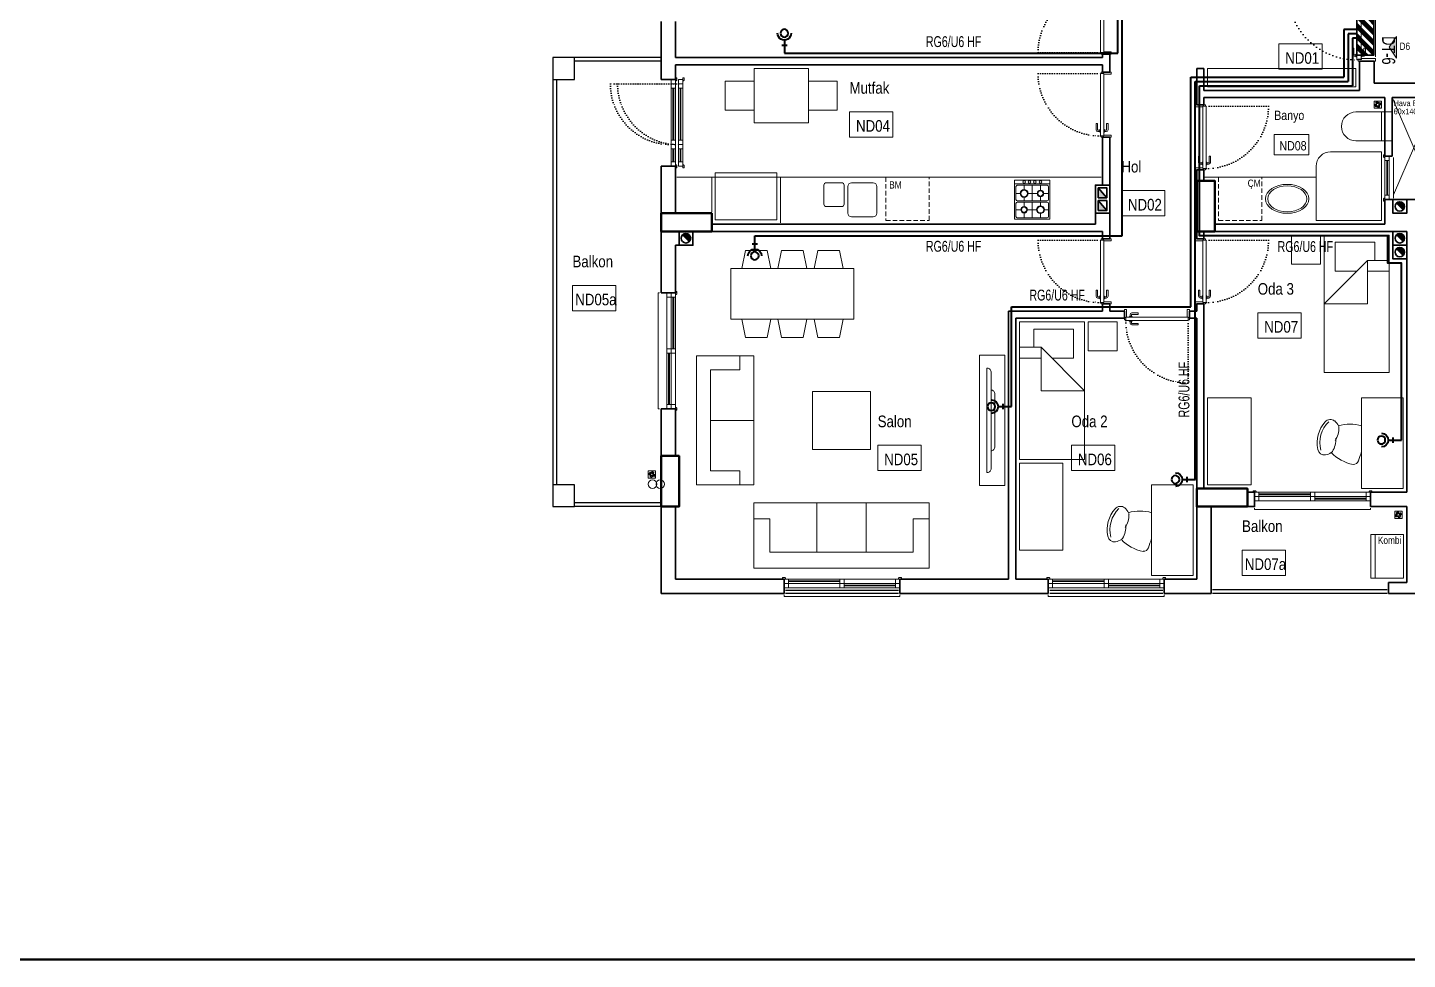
# Model space of a CAD drawing. Header units: millimetres. Extents: x 1852829 to 1882754, y -270850 to -231658.
# Drawn here: x 1860248 to 1862154, y -265194 to -263907 of the extents above; entities that cross this region are included whole.
import ezdxf
from ezdxf.enums import TextEntityAlignment as Align

# ---------------------------------------------------------------- set-up
doc = ezdxf.new("R2010")
doc.units = ezdxf.units.MM
for name, pattern in [('CONTINOUS', [0]), ('CONTINU', [0]), ('DOT', [0.25, 0, -0.25]), ('izdüşüm arka', [3.175, 0, -3.175]), ('izdüşüm ön', [9.525, 6.35, -3.175])]:
    doc.linetypes.add(name, pattern=pattern)
for name, color, linetype, lineweight in [('a_ba', 6, 'Continuous', 50), ('a_doğrama', 251, 'Continuous', 20), ('a_duvar', 251, 'Continuous', 35), ('a_görünüş', 32, 'Continuous', 25), ('a_görünüş_ince', 8, 'Continuous', 20), ('a_izdüşüm_arka', 251, 'izdüşüm arka', 30), ('a_izdüşüm_ön', 6, 'izdüşüm ön', 9), ('a_not_mahal', 253, 'Continuous', 5), ('a_not_misc', 144, 'Continuous', 5), ('a_not_text', 7, 'Continuous', 13), ('a_tefriş', 8, 'Continuous', 20), ('a_çerçeve_line', 7, 'Continuous', 50), ('Aydınlatma', 4, 'CONTINOUS', 35), ('m_yib', 65, 'Continuous', 20), ('Priz', 6, 'CONTINOUS', 40), ('Telefon', 2, 'CONTINOUS', 40), ('Tv', 3, 'CONTINOUS', 40)]:
    doc.layers.add(name, color=color, linetype=linetype, lineweight=lineweight)
doc.styles.add('Grupcad', font='arial.ttf', dxfattribs={"width": 0.7})
doc.styles.add('ROMANTUR', font='arial.ttf', dxfattribs={"width": 0.7})
doc.styles.get("Standard").update_dxf_attribs({"font": 'ARIALN.TTF'})

# ---------------------------------------------------------------- blocks, each defined once
blk = doc.blocks.new('M1')
at = {"layer": 'a_doğrama', "linetype": 'Continuous'}
for p, q in [((-24, 6), (-30, 6)), ((-30, 0), (-30, 6)), ((-24, 0), (-30, 0)), ((-24, 0), (-24, 6)), ((30, 6), (24, 6)), ((24, 6), (24, 0)), ((30, 0), (30, 6)), ((30, 0), (24, 0))]:
    blk.add_line(p, q, dxfattribs=at)
at = {"layer": 'a_doğrama'}
for p, q in [((24, 3.5), (-24, 3.5)), ((24, 2.5), (-24, 2.5))]:
    blk.add_line(p, q, dxfattribs=at)
for points in [[(-28, -1), (-28, 0), (-32, 0), (-32, -2), (-29, -2)], [(28, -1), (28, 0), (32, 0), (32, -2), (29, -2)]]:
    blk.add_lwpolyline(points, close=True, dxfattribs=at)
at = {"layer": 'a_görünüş_ince'}
for p, q in [((24, 6), (-24, 6)), ((-24, 0), (24, 0))]:
    blk.add_line(p, q, dxfattribs=at)
blk = doc.blocks.new('K1')
at = {"layer": 'a_doğrama', "color": 251}
for points in [[(-17.5, -2.5), (-22, -2.5), (-22, 0), (2, 0), (2, -4), (-17.5, -4), (-17.5, -2.5)], [(-27.5, -93.1), (-25, -93.1)], [(-14.5, -93.1), (-17, -93.1)], [(-17.5, -97.5), (-22, -97.5), (-22, -100), (2, -100), (2, -96), (-17.5, -96), (-17.5, -97.5)]]:
    blk.add_lwpolyline(points, dxfattribs=at)
blk.add_lwpolyline([(-18, -14), (-18, -4), (-18, -3), (-22.5, -3), (-22.5, -2.5), (-22.5, -2), (-24, -2), (-24, -2.5), (-24, -12.5), (-24, -88), (-24, -97.5), (-24, -98), (-22.5, -98), (-22.5, -97.5), (-22.5, -97), (-18, -97), (-18, -96), (-18, -86.5)], close=True, dxfattribs=at)
for points in [[(-25, -91.1), (-27.5, -91.1, -0.414214), (-28, -90.6), (-28, -82.1), (-30, -82.1), (-30, -90.6)], [(-24, -94.1), (-24.5, -94.1, -0.414214), (-25, -93.6), (-25, -90.6, -0.414214), (-24.5, -90.1), (-24, -90.1)], [(-18, -94.1), (-17.5, -94.1, 0.414214), (-17, -93.6), (-17, -90.6, 0.414214), (-17.5, -90.1), (-18, -90.1)], [(-17, -91.1), (-14.5, -91.1, 0.414214), (-14, -90.6), (-14, -82.1), (-12, -82.1), (-12, -90.6)]]:
    blk.add_lwpolyline(points, format="xyb", dxfattribs=at)
for centre, start, end in [((-27.5, -90.6), 180, 270), ((-14.5, -90.6), 270, 0)]:
    blk.add_arc(centre, 2.5, start, end, dxfattribs=at)
at = {"layer": 'a_görünüş_ince', "color": 251}
blk.add_line((2, -6), (2, -94), dxfattribs=at)
at = {"layer": 'a_izdüşüm_arka', "color": 251, "linetype": 'DOT', "ltscale": 20}
blk.add_line((-24, -2), (-120, -2), dxfattribs=at)
blk.add_arc((-24, -2), 96, 180, 270, dxfattribs=at)
blk = doc.blocks.new('K2')
at = {"layer": 'a_doğrama', "color": 251, "linetype": 'Continuous'}
for p, q in [((-13, 88.1), (-13, 1.9)), ((-13, 88.1), (-8.5, 88.1)), ((-12, 90), (-12, 88.1)), ((-12, 90), (-10, 90)), ((-8.5, 88.1), (-8.5, 1.9)), ((-13, 1.9), (-8.5, 1.9)), ((-12, 0), (-12, 1.9)), ((-12, 0), (-10, 0))]:
    blk.add_line(p, q, dxfattribs=at)
at = {"layer": 'a_doğrama', "color": 251}
for points in [[(-14, 80.1), (-16.5, 80.1, 0.414214), (-17, 79.6), (-17, 71.1), (-19, 71.1), (-19, 79.6)], [(-13, 83.1), (-13.5, 83.1, 0.414214), (-14, 82.6), (-14, 79.6, 0.414214), (-13.5, 79.1), (-13, 79.1)], [(-8.5, 83.1), (-8, 83.1, -0.414214), (-7.5, 82.6), (-7.5, 79.6, -0.414214), (-8, 79.1), (-8.5, 79.1)], [(-7.5, 80.1), (-5, 80.1, -0.414214), (-4.5, 79.6), (-4.5, 71.1), (-2.5, 71.1), (-2.5, 79.6)]]:
    blk.add_lwpolyline(points, format="xyb", dxfattribs=at)
for points in [[(-16.5, 82.1), (-14, 82.1)], [(-5, 82.1), (-7.5, 82.1)]]:
    blk.add_lwpolyline(points, dxfattribs=at)
at = {"layer": 'a_doğrama', "color": 251, "linetype": 'Continuous'}
for points in [[(0, 90), (2, 90), (2, 87), (-8.5, 87)], [(0, 0), (2, 0), (2, 3), (-8.5, 3)]]:
    blk.add_lwpolyline(points, dxfattribs=at)
at = {"layer": 'a_doğrama', "color": 251}
for centre, start, end in [((-16.5, 79.6), 90, 180), ((-5, 79.6), 0, 90)]:
    blk.add_arc(centre, 2.5, start, end, dxfattribs=at)
at = {"layer": 'a_izdüşüm_arka', "color": 251}
blk.add_lwpolyline([(-99.2, 1.9), (-13, 1.9)], dxfattribs=at)
blk.add_arc((-13, 1.9), 86.2, 90, 180, dxfattribs=at)
blk = doc.blocks.new('klozet')
at = {"layer": 'a_tefriş'}
blk.add_line((20, 0), (-20, 0), dxfattribs=at)
for points in [[(-20, 0), (-20, -15), (20, -15), (20, 0)], [(-20, -50), (-20, -15)], [(20, -50), (20, -15)]]:
    blk.add_lwpolyline(points, dxfattribs=at)
blk.add_arc((0, -50), 20, 180, 360, dxfattribs=at)
blk = doc.blocks.new('kapı_120_c_blok')
at = {"layer": 'a_doğrama', "color": 251}
for points in [[(-2, 119), (-2, 122), (0, 122), (0, 118), (-1, 118), (-2, 119)], [(2.5, 114), (2.5, 96)], [(3.5, 114), (3.5, 96)], [(2.5, 84), (2.5, 12)], [(3.5, 84), (3.5, 12)], [(-2, 1), (-2, -2), (0, -2), (0, 2), (-1, 2), (-2, 1)]]:
    blk.add_lwpolyline(points, dxfattribs=at)
for points in [[(0, 114), (6, 114), (6, 120), (0, 120)], [(0, 90), (6, 90), (6, 96), (0, 96)], [(0, 84), (6, 84), (6, 90), (0, 90)], [(0, 6), (6, 6), (6, 12), (0, 12)], [(0, 0), (6, 0), (6, 6), (0, 6)]]:
    blk.add_lwpolyline(points, close=True, dxfattribs=at)
at = {"layer": 'a_görünüş_ince', "color": 251}
for points in [[(0, 114), (0, 96)], [(6, 114), (6, 96)], [(0, 84), (0, 12)], [(6, 84), (6, 12)]]:
    blk.add_lwpolyline(points, dxfattribs=at)
at = {"layer": 'a_izdüşüm_arka', "color": 251}
blk.add_lwpolyline([(6, 6), (90, 6)], dxfattribs=at)
blk.add_arc((6, 6), 84, 0, 90, dxfattribs=at)
blk = doc.blocks.new('160p')
at = {"layer": 'a_doğrama', "color": 251}
for points in [[(-6, -6), (-6, 0), (-12, 0), (-12, -6)], [(0, -6), (0, 0), (-6, 0), (-6, -6)], [(-6, -83), (-6, -77), (-12, -77), (-12, -83)], [(0, -83), (0, -77), (-6, -77), (-6, -83)], [(-6, -160), (-6, -154), (-12, -154), (-12, -160)], [(0, -160), (0, -154), (-6, -154), (-6, -160)]]:
    blk.add_lwpolyline(points, close=True, dxfattribs=at)
for points in [[(2, -1), (2, 2), (0, 2), (0, -2), (1, -2), (2, -1)], [(-9.5, -6), (-9.5, -77)], [(-8.5, -6), (-8.5, -77)], [(-3.5, -83), (-3.5, -154)], [(-2.5, -83), (-2.5, -154)], [(2, -159), (2, -162), (0, -162), (0, -158), (1, -158), (2, -159)]]:
    blk.add_lwpolyline(points, dxfattribs=at)
at = {"layer": 'a_görünüş_ince', "color": 251}
for points in [[(-22, -160), (-24, -160), (-24, 0), (-22, 0)], [(-12, -77), (-12, -6)], [(-6, -77), (-6, -6)], [(-6, -77), (-6, -6)], [(0, -77), (0, -6)], [(-12, -154), (-12, -83)], [(-6, -154), (-6, -83)], [(-6, -154), (-6, -83)], [(0, -154), (0, -83)]]:
    blk.add_lwpolyline(points, dxfattribs=at)
blk = doc.blocks.new('baca_şönt')
at = {"layer": 'a_duvar'}
h = blk.add_hatch(color=256, dxfattribs=at)
h.dxf.hatch_style = 1
h.paths.add_polyline_path([(21.5, -5), (21.5, -17), (35, -17)])
h.paths.add_polyline_path([(4, -5), (4, -17), (17.5, -17)])
for p, q in [((4, -5), (17.5, -17)), ((17.5, -5), (17.5, -17)), ((21.5, -5), (21.5, -17)), ((21.5, -5), (35, -17))]:
    blk.add_line(p, q, dxfattribs=at)
blk.add_lwpolyline([(0, -21), (39, -21), (39, -1), (0, -1)], close=True, dxfattribs=at)
for points in [[(17.5, -5), (4, -5), (4, -17), (17.5, -17)], [(21.5, -17), (35, -17), (35, -5), (21.5, -5)]]:
    blk.add_lwpolyline(points, dxfattribs=at)
blk = doc.blocks.new('baca_müstakil')
at = {"layer": 'a_duvar'}
h = blk.add_hatch(color=256, dxfattribs=at)
h.dxf.hatch_style = 1
h.paths.add_polyline_path([(4.9, -4.9, 0.198912), (3, -9.5, 0.668179), (14.1, -14.1)])
blk.add_line((4.9, -4.9), (14.1, -14.1), dxfattribs=at)
blk.add_lwpolyline([(0, -19), (19, -19), (19, 0), (0, 0)], close=True, dxfattribs=at)
blk.add_circle((9.5, -9.5), 6.5, dxfattribs=at)
blk = doc.blocks.new('A$C2A0A03CE')
at = {"layer": 'a_tefriş'}
for p, q in [((-54, -24.3), (-54, 24.3)), ((-54, 24.3), (0, 24.3)), ((-48.6, 24.3), (-48.6, -24.3)), ((-46.8, 20.7), (-46.8, -20.7)), ((-27, 22.5), (-45, 22.5)), ((-35.6, 22.5), (-35.6, 15.7)), ((-25.2, -20.7), (-25.2, 20.7)), ((-23.4, -20.7), (-23.4, 20.7)), ((-21.6, 22.5), (-3.6, 22.5)), ((-13.1, 22.5), (-13.1, 14.8)), ((-1.8, 20.7), (-1.8, -20.7)), ((0, -24.3), (0, 24.3)), ((-40, 11.2), (-46.8, 11.2)), ((-25.2, 0), (-46.8, 0)), ((-35.6, 6.8), (-35.6, -7.7)), ((-25.2, 11.2), (-31, 11.2)), ((-16.6, 11.2), (-23.4, 11.2)), ((-1.8, 0), (-23.4, 0)), ((-13.1, 7.7), (-13.1, -6.8)), ((-1.8, 11.2), (-9.4, 11.2)), ((-39.1, -11.3), (-46.8, -11.3)), ((-35.6, -14.9), (-35.6, -22.5)), ((-25.2, -11.3), (-31.9, -11.3)), ((-17.5, -11.3), (-23.4, -11.3)), ((-13.1, -15.7), (-13.1, -22.5)), ((-1.8, -11.3), (-8.5, -11.3)), ((-54, -24.3), (0, -24.3)), ((-45, -22.5), (-27, -22.5)), ((-3.6, -22.5), (-21.6, -22.5))]:
    blk.add_line(p, q, dxfattribs=at)
for centre, radius in [((-51.4, 11.2), 1.8), ((-51.4, 3.7), 1.8), ((-35.6, 11.2), 5.4), ((-35.6, 11.2), 4.5), ((-13.1, 11.2), 4.5), ((-13.1, 11.2), 3.6), ((-51.4, -3.5), 1.8), ((-51.4, -11.3), 1.8), ((-35.6, -11.3), 4.5), ((-35.6, -11.3), 3.6), ((-13.1, -11.3), 5.4), ((-13.1, -11.3), 4.5)]:
    blk.add_circle(centre, radius, dxfattribs=at)
for centre, start, end in [((-45, 20.7), 90, 180), ((-27, 20.7), 0, 90), ((-21.6, 20.7), 90, 180), ((-3.6, 20.7), 0, 90), ((-45, -20.7), 180, 270), ((-27, -20.7), 270, 0), ((-21.6, -20.7), 180, 270), ((-3.6, -20.7), 270, 0)]:
    blk.add_arc(centre, 1.8, start, end, dxfattribs=at)
blk = doc.blocks.new('tefriş_koltuk_242x90')
at = {"layer": 'a_tefriş'}
for p, q in [((-34, -22), (-34, -90)), ((34, -22), (34, -90)), ((-99, -68), (-121, -68)), ((99, -68), (121, -68))]:
    blk.add_line(p, q, dxfattribs=at)
for points in [[(-121, -90), (-121, 0), (121, 0), (121, -90), (-121, -90)], [(-99, -68), (-99, -22), (99, -22), (99, -68)]]:
    blk.add_lwpolyline(points, dxfattribs=at)
blk = doc.blocks.new('tefriş_koltuk_202x90')
at = {"layer": 'a_tefriş'}
for p, q in [((0, -90), (0, -22)), ((-79, -68), (-101, -68)), ((79, -68), (101, -68))]:
    blk.add_line(p, q, dxfattribs=at)
for points in [[(101, -90), (101, 0), (-101, 0), (-101, -90), (101, -90)], [(79, -68), (79, -22), (-79, -22), (-79, -68)]]:
    blk.add_lwpolyline(points, dxfattribs=at)
blk = doc.blocks.new('tefirş_tv')
at = {"layer": 'a_tefriş'}
for points in [[(60, 4), (60, 5, 0.414214), (55, 10), (-55, 10, 0.414214), (-60, 5), (-60, 4)], [(35, 10), (35, 10, 0.414214), (30, 15), (-30, 15, 0.414214), (-35, 10), (-35, 10)]]:
    blk.add_lwpolyline(points, format="xyb", close=True, dxfattribs=at)
blk = doc.blocks.new('tefriş_yatak tek')
at = {"layer": 'a_tefriş'}
for points in [[(0, -0.45), (-1.9, -0.45), (-1.9, 0.45), (0, 0.45)], [(-1.9, -0.5), (-1.5, -0.5), (-1.5, -0.9), (-1.9, -0.9)]]:
    blk.add_lwpolyline(points, close=True, dxfattribs=at)
for points in [[(-1.55, 0.45), (-1.55, 0.15), (-0.95, -0.45), (-0.95, 0.15), (-1.55, 0.15)], [(-1.4, 0.45), (-1.4, 0.15)], [(-1.4, 0), (-1.4, -0.3), (-1.8, -0.3), (-1.8, 0.25), (-1.55, 0.25)]]:
    blk.add_lwpolyline(points, dxfattribs=at)
blk = doc.blocks.new('tefriş_sandalye')
at = {"layer": 'a_tefriş'}
blk.add_line((0, -18), (0, 18), dxfattribs=at)
at = {"layer": 'a_tefriş', "extrusion": (0, 0, -1)}
for centre, major_axis, start_param, end_param in [((16, -34.3), (38.7, 38.7), 5.200723, 5.79406), ((48.7, 10.5), (13, -13), 2.7784, 3.245118), ((43.2, 17.3), (6.76, 6.76), 4.815914, 6.34704), ((16.9, -5.5), (28.8, 28.8), 6.26556, 7.321949), ((16.9, -5.5), (28.8, 28.8), 6.26556, 7.321949), ((17, -5.7), (31.4, -31.4), -1.506941, -0.587454), ((62.1, 15.1), (21.8, -21.8), 1.757107, 2.385975), ((62.1, 15.1), (21.8, -21.8), 1.757107, 2.385975), ((48.7, 10.5), (13, -13), 2.664537, 2.7784), ((48.7, 10.5), (13, -13), 2.664537, 2.7784), ((66.5, -1.2), (21.8, -21.8), 1.802816, 2.431683), ((66.5, -1.2), (21.8, -21.8), 1.802816, 2.431683), ((-154, -79.7), (117.3, -117.3), -1.166716, -1.087708), ((1.8, 18.5), (38.7, -38.7), -0.034473, 0.601946), ((52.6, -3.9), (13, -13), 1.410391, 1.524253), ((52.6, -3.9), (13, -13), 1.410391, 1.524253), ((52.6, -3.9), (13, 13), 2.514469, 2.981187), ((51.2, -12.6), (6.76, -6.76), -0.587454, 0.943672), ((11.1, -28.2), (4.99, -4.99), 0.687369, 2.053884)]:
    blk.add_ellipse(centre, major_axis=major_axis, ratio=1, start_param=start_param, end_param=end_param, dxfattribs=at)
blk = doc.blocks.new('tefriş_süzgeç')
at = {"layer": 'a_tefriş'}
for p, q in [((5, 0), (-5, 0)), ((-5, 0), (-5, -10)), ((5, -10), (5, 0)), ((-5, -10), (5, -10)), ((-3.6, -5.1), (-4.1, -5.1)), ((-2.6, -5.1), (-3.1, -5.1)), ((-2.5, -2.5), (-2.9, -2.2)), ((-2.6, -7.6), (-2.9, -7.9)), ((-2, -3.3), (-2.3, -3)), ((-1.9, -6.9), (-2.2, -7.2)), ((-1.6, -5.1), (-2.1, -5.1)), ((-1.2, -3.9), (-1.5, -3.6)), ((-1.2, -6.2), (-1.5, -6.5)), ((-0.2, -2.5), (-0.2, -2)), ((-0.1, -1.5), (-0.1, -1)), ((-0.1, -3), (-0.1, -3.5)), ((-0.1, -6.6), (-0.1, -7.1)), ((-0.1, -7.6), (-0.1, -8.1)), ((-0.1, -8.6), (-0.1, -9.1)), ((1, -4), (1.4, -3.6)), ((1.1, -6.2), (1.4, -6.5)), ((1.5, -5.1), (2, -5.1)), ((1.7, -3.3), (2.1, -2.9)), ((1.8, -6.9), (2.1, -7.2)), ((2.5, -2.5), (2.8, -2.2)), ((2.5, -5.1), (3, -5.1)), ((2.5, -7.5), (2.8, -7.9)), ((3.5, -5.1), (4, -5.1))]:
    blk.add_line(p, q, dxfattribs=at)
for centre, radius, start, end in [((-0.1, -5.1), 4.06, 134.2896, 180), ((-0.1, -5.1), 3.56, 134.2896, 180), ((-0.1, -5.1), 3.06, 180, 225), ((-0.1, -5.1), 4.06, 225, 270), ((-0.1, -5.1), 2.56, 180, 225), ((-0.1, -5.1), 3.56, 225, 270), ((-0.4, -4.4), 2.4, 84.5943, 143.2016), ((-0.1, -5.1), 2.06, 134.2896, 180), ((-0.1, -5), 2.44, 90.343, 138.1212), ((-0.1, -5.1), 1.56, 134.2896, 180), ((-0.1, -5.1), 2.06, 225, 270), ((-0.1, -5.1), 1.56, 225, 270), ((-0.1, -5.1), 4.06, 45, 90), ((-0.1, -5.1), 3.56, 45, 90), ((-0.1, -5.1), 2.06, 45, 90), ((-0.1, -5.1), 1.56, 45, 90), ((-0.1, -5.1), 2.56, 270, 315.7104), ((-0.1, -5.1), 3.06, 270, 315.7104), ((-0.1, -5.1), 1.56, 314.2896, 360), ((-0.1, -5.1), 2.06, 314.2896, 360), ((-0.1, -5.1), 2.56, 360, 45), ((-0.1, -5.1), 3.06, 360, 45), ((-0.1, -5.1), 3.56, 314.2896, 360), ((-0.1, -5.1), 4.06, 314.2896, 360)]:
    blk.add_arc(centre, radius, start, end, dxfattribs=at)
blk = doc.blocks.new('kombi')
at = {"layer": 'a_tefriş', "lineweight": 20}
for p, q in [((-4.8, 60), (40.2, 60)), ((-4.7, 0), (-4.8, 60)), ((1.3, 0), (1.2, 60)), ((40.2, 60), (40.3, 0)), ((69.2, 60), (69.2, 0)), ((114.2, 60), (69.2, 60)), ((108.2, 0), (108.2, 60)), ((114.2, 0), (114.2, 60)), ((40.3, 0), (-4.7, 0)), ((69.2, 0), (114.2, 0))]:
    blk.add_line(p, q, dxfattribs=at)
at = {"layer": 'a_not_mahal'}
for p in [(5, 47.3), (73.2, 47.3)]:
    blk.add_text('Kombi', height=10, dxfattribs=at).set_placement(p)
blk = doc.blocks.new('ZayıfAkımPanosu')
at = {"layer": 'Priz'}
h = blk.add_hatch(dxfattribs=at)
h.set_pattern_fill('GOST_GROUND', color=256)
h.set_pattern_definition([(45, (-1866208.597, 256590.195), (14.142135624, 0), [20]), (45, (-1866205.597, 256590.195), (14.142135624, 0), [20]), (45, (-1866202.597, 256590.195), (14.142135624, 0), [20])])
h.paths.add_polyline_path([(11.9, 41.5), (-11.9, 41.5), (-11.9, -41.5), (11.9, -41.5)])
at = {"layer": 'Aydınlatma', "color": 2, "linetype": 'CONTINU'}
blk.add_lwpolyline([(-11.9, 41.5), (11.9, 41.5), (11.9, -41.5), (-11.9, -41.5)], close=True, dxfattribs=at)
blk.add_lwpolyline([(-11.9, 41.5), (11.9, 41.5), (11.9, -41.5), (-11.9, -41.5)], close=True, dxfattribs=at)
blk.add_lwpolyline([(-11.9, 41.5), (11.9, 41.5), (11.9, -41.5), (-11.9, -41.5)], close=True, dxfattribs=at)
blk.add_lwpolyline([(-11.9, 41.5), (11.9, 41.5), (11.9, -41.5), (-11.9, -41.5)], close=True, dxfattribs=at)
blk.add_lwpolyline([(-11.9, 41.5), (11.9, 41.5), (11.9, -41.5), (-11.9, -41.5)], close=True, dxfattribs=at)
at = {"layer": 'Aydınlatma', "color": 6, "linetype": 'CONTINU'}
blk.add_lwpolyline([(-11.9, 41.5), (11.9, 41.5), (11.9, -41.5), (-11.9, -41.5)], close=True, dxfattribs=at)
blk = doc.blocks.new('Tv Prz')
at = {"layer": 'Tv', "linetype": 'CONTINU'}
for p, q in [((3.6, 11.4), (-3.7, 11.4)), ((0, 18.3), (0, 11.4)), ((0, 11.4), (0, 0))]:
    blk.add_line(p, q, dxfattribs=at)
blk.add_circle((0, 27.7), 5.4, dxfattribs=at)
blk.add_arc((0, 27.7), 9.4, 180.1856, 0.1856, dxfattribs=at)

msp = doc.modelspace()

# ---------------------------------------------------------------- hatches: boundary and pattern name
at = {"layer": 'a_not_misc'}
h = msp.add_hatch(color=256, dxfattribs=at)
h.dxf.hatch_style = 1
h.paths.add_polyline_path([(1862138.7, -263919.1), (1862128.7, -263934.1), (1862138.7, -263949.1)])

# ---------------------------------------------------------------- linework, layer by layer
at = {"layer": 'a_ba', "color": 253}
for points in [[(1861862.7, -264188.5), (1861887.7, -264188.5), (1861887.7, -264118.5), (1861862.7, -264118.5)], [(1861122.7, -264163.5), (1861122.7, -264188.5), (1861192.7, -264188.5), (1861192.7, -264163.5)], [(1861122.7, -264568.5), (1861147.7, -264568.5), (1861147.7, -264498.5), (1861122.7, -264498.5)], [(1861862.7, -264543.5), (1861862.7, -264568.5), (1861932.7, -264568.5), (1861932.7, -264543.5)]]:
    msp.add_lwpolyline(points, close=True, dxfattribs=at)
at = {"layer": 'a_duvar'}
for p, q in [((1861122.7, -263898.5), (1861122.7, -263978.5)), ((1861142.7, -263948.5), (1861142.7, -263898.5)), ((1861732.7, -263948.5), (1861142.7, -263948.5)), ((1861732.7, -263943.5), (1861732.7, -263948.5)), ((1861742.7, -263943.5), (1861742.7, -263968.5)), ((1862107.7, -263953.5), (1862087.7, -263953.5)), ((1862087.7, -263953.5), (1862107.7, -263953.5)), ((1862087.7, -263953.5), (1862087.7, -263993.7)), ((1862107.7, -263983.7), (1862107.7, -263953.5)), ((1862107.7, -263983.7), (1862107.7, -263953.5)), ((1861142.7, -263958.5), (1861732.7, -263958.5)), ((1861142.7, -263978.5), (1861142.7, -263958.5)), ((1861732.7, -263958.5), (1861732.7, -263968.5)), ((1861862.7, -263963.5), (1861862.7, -264013.5)), ((1861862.7, -263963.5), (1861872.7, -263963.5)), ((1861872.7, -263993.7), (1861872.7, -263963.5)), ((1861872.7, -263993.7), (1862087.7, -263993.7)), ((1862227.7, -263983.7), (1862107.7, -263983.7)), ((1861872.7, -264013.5), (1861872.7, -264003.5)), ((1861872.7, -264003.5), (1862122.7, -264003.5)), ((1862122.7, -264003.5), (1862122.7, -264084.5)), ((1862132.7, -264003.5), (1862192.7, -264003.5)), ((1862132.7, -264084.5), (1862132.7, -264003.5)), ((1861732.7, -264058.5), (1861732.7, -264124.5)), ((1861742.7, -264058.5), (1861742.7, -264198.5)), ((1861122.7, -264098.5), (1861122.7, -264273.5)), ((1861142.7, -264163.5), (1861142.7, -264098.5)), ((1861862.7, -264103.5), (1861862.7, -264198.5)), ((1861872.7, -264118.5), (1861872.7, -264103.5)), ((1861722.7, -264178.5), (1861192.7, -264178.5)), ((1861887.7, -264178.5), (1862122.7, -264178.5)), ((1861142.7, -264188.5), (1861732.7, -264188.5)), ((1861732.7, -264188.5), (1861732.7, -264198.5)), ((1861872.7, -264188.5), (1862152.7, -264188.5)), ((1861872.7, -264198.5), (1861872.7, -264188.5)), ((1862152.7, -264188.5), (1862152.7, -264548.5)), ((1861142.7, -264273.5), (1861142.7, -264207.5)), ((1861732.7, -264298.5), (1861602.7, -264298.5)), ((1861602.7, -264298.5), (1861602.7, -264668.5)), ((1861732.7, -264288.5), (1861732.7, -264298.5)), ((1861742.7, -264288.5), (1861742.7, -264298.5)), ((1861762.7, -264298.5), (1861742.7, -264298.5)), ((1861862.7, -264298.5), (1861852.7, -264298.5)), ((1861862.7, -264288.5), (1861862.7, -264298.5)), ((1861872.7, -264543.5), (1861872.7, -264288.5)), ((1861612.7, -264308.5), (1861762.7, -264308.5)), ((1861612.7, -264668.5), (1861612.7, -264308.5)), ((1861852.7, -264308.5), (1861862.7, -264308.5)), ((1861862.7, -264308.5), (1861862.7, -264668.5)), ((1861122.7, -264433.5), (1861122.7, -264548.5)), ((1861142.7, -264498.5), (1861142.7, -264433.5)), ((1862152.7, -264548.5), (1862102.7, -264548.5)), ((1861122.7, -264568.5), (1861122.7, -264688.5)), ((1861142.7, -264668.5), (1861142.7, -264568.5)), ((1861882.7, -264688.5), (1861882.7, -264568.5)), ((1861882.7, -264568.5), (1861932.7, -264568.5)), ((1862102.7, -264568.5), (1862152.7, -264568.5)), ((1862152.7, -264568.5), (1862152.7, -264673.5)), ((1861292.7, -264668.5), (1861142.7, -264668.5)), ((1861602.7, -264668.5), (1861452.7, -264668.5)), ((1861657.7, -264668.5), (1861612.7, -264668.5)), ((1861862.7, -264668.5), (1861817.7, -264668.5)), ((1861122.7, -264688.5), (1861292.7, -264688.5)), ((1861452.7, -264688.5), (1861657.7, -264688.5)), ((1861817.7, -264688.5), (1861882.7, -264688.5)), ((1862197.7, -264688.5), (1862127.7, -264688.5))]:
    msp.add_line(p, q, dxfattribs=at)
for points in [[(1861732.7, -263943.5), (1861742.7, -263943.5)], [(1861732.7, -263968.5), (1861742.7, -263968.5)], [(1861142.7, -263978.5), (1861122.7, -263978.5)], [(1861872.7, -264013.5), (1861862.7, -264013.5)], [(1861732.7, -264058.5), (1861742.7, -264058.5)], [(1862122.7, -264084.5), (1862132.7, -264084.5)], [(1861142.7, -264098.5), (1861122.7, -264098.5)], [(1861862.7, -264103.5), (1861872.7, -264103.5)], [(1862122.7, -264144.5), (1862122.7, -264178.5)], [(1862202.7, -264144.5), (1862122.7, -264144.5)], [(1861722.7, -264163.5), (1861722.7, -264178.5)], [(1861732.7, -264198.5), (1861742.7, -264198.5)], [(1861862.7, -264198.5), (1861872.7, -264198.5)], [(1861147.7, -264207.5), (1861142.7, -264207.5)], [(1861122.7, -264273.5), (1861142.7, -264273.5)], [(1861732.7, -264288.5), (1861742.7, -264288.5)], [(1861762.7, -264298.5), (1861762.7, -264308.5)], [(1861852.7, -264298.5), (1861852.7, -264308.5)], [(1861862.7, -264288.5), (1861872.7, -264288.5)], [(1861122.7, -264433.5), (1861142.7, -264433.5)], [(1861932.7, -264568.5), (1861942.7, -264568.5), (1861942.7, -264548.5), (1861932.7, -264548.5)], [(1862102.7, -264568.5), (1862102.7, -264548.5)], [(1861292.7, -264688.5), (1861292.7, -264668.5)], [(1861452.7, -264688.5), (1861452.7, -264668.5)], [(1861657.7, -264668.5), (1861657.7, -264688.5)], [(1861817.7, -264668.5), (1861817.7, -264688.5)], [(1862127.7, -264688.5), (1862127.7, -264673.5), (1862152.7, -264673.5)]]:
    msp.add_lwpolyline(points, dxfattribs=at)
at = {"layer": 'a_görünüş', "color": 251}
for points in [[(1860973.2, -263978.5), (1861003.2, -263978.5), (1861003.2, -263948.5), (1860973.2, -263948.5)], [(1860973.2, -264568.5), (1861003.2, -264568.5), (1861003.2, -264538.5), (1860973.2, -264538.5)]]:
    msp.add_lwpolyline(points, close=True, dxfattribs=at)
for points in [[(1861122.7, -263948.5), (1861003.2, -263948.5)], [(1861122.7, -263953.5), (1861003.2, -263953.5)], [(1860973.2, -263978.5), (1860973.2, -264538.5)], [(1860978.2, -263978.5), (1860978.2, -264538.5)], [(1861122.7, -264563.5), (1861003.2, -264563.5)], [(1861122.7, -264568.5), (1861003.2, -264568.5)], [(1861450.7, -264684.5), (1861294.7, -264684.5)], [(1861450.7, -264688.5), (1861294.7, -264688.5)], [(1861815.7, -264684.5), (1861659.7, -264684.5)], [(1861815.7, -264688.5), (1861659.7, -264688.5)], [(1862125.7, -264683.5), (1861884.7, -264683.5)], [(1862125.7, -264688.5), (1861884.7, -264688.5)]]:
    msp.add_lwpolyline(points, dxfattribs=at)
at = {"layer": 'a_görünüş_ince'}
msp.add_line((1862134.7, -264142.5), (1862134.7, -264086.5), dxfattribs=at)
at = {"layer": 'a_izdüşüm_ön', "color": 251}
for points in [[(1861433.2, -264113.5), (1861433.2, -264173.5), (1861493.2, -264173.5), (1861493.2, -264113.5)], [(1861892.7, -264173.5), (1861952.7, -264173.5), (1861952.7, -264113.5), (1861892.7, -264113.5)]]:
    msp.add_lwpolyline(points, close=True, dxfattribs=at)
at = {"layer": 'a_not_mahal'}
for points in [[(1862035.9, -263929.5), (1861975.9, -263929.5), (1861975.9, -263964.5), (1862035.9, -263964.5)], [(1861443.1, -264023.3), (1861383.1, -264023.3), (1861383.1, -264058.3), (1861443.1, -264058.3)], [(1862017.7, -264054.6), (1861969.7, -264054.6), (1861969.7, -264082.6), (1862017.7, -264082.6)], [(1861818.7, -264132.1), (1861758.7, -264132.1), (1861758.7, -264167.1), (1861818.7, -264167.1)], [(1861060.4, -264263), (1861000.4, -264263), (1861000.4, -264298), (1861060.4, -264298)], [(1862007, -264300.8), (1861947, -264300.8), (1861947, -264335.8), (1862007, -264335.8)], [(1861482, -264483.8), (1861422, -264483.8), (1861422, -264518.8), (1861482, -264518.8)], [(1861749.6, -264483.8), (1861689.6, -264483.8), (1861689.6, -264518.8), (1861749.6, -264518.8)], [(1861985.3, -264628.5), (1861925.3, -264628.5), (1861925.3, -264663.5), (1861985.3, -264663.5)]]:
    msp.add_lwpolyline(points, close=True, dxfattribs=at)
at = {"layer": 'a_not_misc'}
msp.add_lwpolyline([(1862138.7, -263919.1), (1862128.7, -263934.1), (1862138.7, -263949.1), (1862138.7, -263919.1)], close=True, dxfattribs=at)
for points in [[(1862132.7, -264003.5), (1862190.7, -264137.9)], [(1862192.7, -264003.5), (1862134.7, -264137.9)]]:
    msp.add_lwpolyline(points, dxfattribs=at)
at = {"layer": 'a_tefriş'}
msp.add_line((1861730.7, -264113.5), (1861144.7, -264113.5), dxfattribs=at)
for points in [[(1861326.2, -264038.5), (1861326.2, -263963.5), (1861251.2, -263963.5), (1861251.2, -264038.5)], [(1861877.7, -263963.5), (1862082.7, -263963.5), (1862082.7, -263988.7), (1861877.7, -263988.7)], [(1861251.2, -264021), (1861251.2, -263981), (1861211.2, -263981), (1861211.2, -264021)], [(1861366.2, -264021), (1861326.2, -264021), (1861326.2, -263981), (1861366.2, -263981)], [(1861219.2, -264309.8), (1861389.2, -264309.8), (1861389.2, -264239.8), (1861219.2, -264239.8)], [(1861562.7, -264539.4), (1861597.7, -264539.4), (1861597.7, -264359.4), (1861562.7, -264359.4)], [(1861332.1, -264489.4), (1861412.1, -264489.4), (1861412.1, -264409.4), (1861332.1, -264409.4)], [(1861937.7, -264418.5), (1861877.7, -264418.5), (1861877.7, -264538.5), (1861937.7, -264538.5)], [(1862090.4, -264543.5), (1862147.7, -264543.5), (1862147.7, -264418.5), (1862090.4, -264418.5)], [(1861617.7, -264508.5), (1861677.7, -264508.5), (1861677.7, -264628.5), (1861617.7, -264628.5)], [(1861800.4, -264663.5), (1861857.7, -264663.5), (1861857.7, -264538.5), (1861800.4, -264538.5)]]:
    msp.add_lwpolyline(points, close=True, dxfattribs=at)
msp.add_lwpolyline([(1862117.7, -264173.5), (1862027.7, -264173.5), (1862027.7, -264098.5, -0.414214), (1862047.7, -264078.5), (1862117.7, -264078.5)], format="xyb", close=True, dxfattribs=at)
for points in [[(1861197.7, -264172.5), (1861197.7, -264107.5), (1861282.7, -264107.5), (1861282.7, -264172.5), (1861197.7, -264172.5), (1861197.7, -264113.5), (1861282.7, -264113.5)], [(1861192.7, -264161.5), (1861192.7, -264113.5)], [(1861287.7, -264113.5), (1861287.7, -264176.5)], [(1861872.7, -264113.5), (1862027.7, -264113.5)], [(1861274.2, -264239.8), (1861269.2, -264214.8), (1861239.2, -264214.8), (1861234.2, -264239.8)], [(1861324.2, -264239.8), (1861319.2, -264214.8), (1861289.2, -264214.8), (1861284.2, -264239.8)], [(1861374.2, -264239.8), (1861369.2, -264214.8), (1861339.2, -264214.8), (1861334.2, -264239.8)], [(1861274.2, -264309.8), (1861269.2, -264334.8), (1861239.2, -264334.8), (1861234.2, -264309.8)], [(1861324.2, -264309.8), (1861319.2, -264334.8), (1861289.2, -264334.8), (1861284.2, -264309.8)], [(1861374.2, -264309.8), (1861369.2, -264334.8), (1861339.2, -264334.8), (1861334.2, -264309.8)]]:
    msp.add_lwpolyline(points, dxfattribs=at)
for points in [[(1861347.7, -264150.7, 0.414214), (1861351.2, -264154.2), (1861372.2, -264154.2, 0.414214), (1861375.7, -264150.7), (1861375.7, -264124.8, 0.414214), (1861372.2, -264121.3), (1861351.2, -264121.3, 0.414214), (1861347.7, -264124.8), (1861347.7, -264150.7)], [(1861380.7, -264163.3, 0.414214), (1861385.7, -264168.3), (1861415.7, -264168.3, 0.414214), (1861420.7, -264163.3), (1861420.7, -264126.3, 0.414214), (1861415.7, -264121.3), (1861385.7, -264121.3, 0.414214), (1861380.7, -264126.3), (1861380.7, -264163.3)]]:
    msp.add_lwpolyline(points, format="xyb", dxfattribs=at)
for major_axis in [(30, 0), (27, 0)]:
    msp.add_ellipse((1861987.7, -264143.5), major_axis=major_axis, ratio=0.666667, dxfattribs=at)
at = {"layer": 'a_çerçeve_line'}
msp.add_lwpolyline([(1872123.9, -265193.7), (1872123.9, -262193.7), (1853005.4, -262193.7), (1853005.4, -265193.7)], close=True, dxfattribs=at)
at = {"layer": 'm_yib'}
for centre in [(1861111, -264537.4), (1861111, -264537.4), (1861121.7, -264537.4)]:
    msp.add_circle(centre, 5.92, dxfattribs=at)
at = {"layer": 'Tv'}
for p, q in [((1861753.5, -263942.5), (1861753.5, -263849.5)), ((1861759.5, -264194.5), (1861759.5, -263855.5)), ((1862083.7, -263909.8), (1862065.7, -263909.8)), ((1862065.7, -263909.8), (1862065.7, -263975.5)), ((1862083.7, -263915.8), (1862071.7, -263915.8)), ((1862071.7, -263915.8), (1862071.7, -263981.5)), ((1862083.7, -263921.8), (1862077.7, -263921.8)), ((1862077.7, -263921.8), (1862077.7, -263987.5)), ((1861293.1, -263942.5), (1861753.5, -263942.5)), ((1861854.7, -263975.5), (1862065.7, -263975.5)), ((1861854.7, -264292.5), (1861854.7, -263975.5)), ((1861860.7, -263981.5), (1862071.7, -263981.5)), ((1861860.7, -264531.1), (1861860.7, -263981.5)), ((1861866.7, -263987.5), (1862077.7, -263987.5)), ((1861252.2, -264194.5), (1861759.5, -264194.5)), ((1861606.7, -264430.4), (1861606.7, -264292.5)), ((1861606.7, -264292.5), (1861854.7, -264292.5))]:
    msp.add_line(p, q, dxfattribs=at)
msp.add_lwpolyline([(1862145.5, -264476.6), (1862145.5, -264232.5), (1862126.5, -264232.5), (1862126.5, -264194.5), (1861866.7, -264194.5), (1861866.7, -263987.5)], dxfattribs=at)

# ---------------------------------------------------------------- block references
at = {"rotation": 180}
for p in [(1861142.7, -263978.5), (1861142.7, -263978.5), (1861152.7, -263978.5)]:
    msp.add_blockref('kapı_120_c_blok', p, dxfattribs=at)
at = {"layer": 'a_doğrama', "rotation": 270}
msp.add_blockref('M1', (1862122.7, -264114.5), dxfattribs=at)
at = {"layer": 'a_duvar', "xscale": -1}
for name, p, rotation in [('baca_şönt', (1861743.7, -264163.5), 270), ('baca_müstakil', (1862133.7, -264144.5), 90), ('baca_müstakil', (1861147.7, -264188.5), 90), ('baca_müstakil', (1862133.7, -264188.5), 90), ('baca_müstakil', (1862133.7, -264207.5), 90), ('160p', (1861142.7, -264433.5), 180), ('160p', (1862102.7, -264548.5), 270), ('160p', (1861452.7, -264668.5), 270), ('160p', (1861817.7, -264668.5), 270)]:
    msp.add_blockref(name, p, dxfattribs=dict(at, rotation=rotation))
at = {"layer": 'a_duvar'}
msp.add_blockref('kombi', (1862107.9, -264667.2), dxfattribs=at)
msp.add_blockref('kombi', (1862107.9, -264667.2), dxfattribs=at)
at = {"layer": 'a_izdüşüm_arka', "ltscale": 5}
for name, p, rotation in [('K2', (1861742.7, -263943.5), 359.9992036878907), ('K1', (1862107.7, -263853.5), 359.9992036878907), ('K2', (1861862.7, -264013.5), 179.9992036878907), ('K2', (1861862.7, -264198.5), 179.9992036878906), ('K2', (1861852.7, -264298.5), 89.9992036878906)]:
    msp.add_blockref(name, p, dxfattribs=dict(at, rotation=rotation))
at = {"layer": 'a_izdüşüm_arka', "ltscale": 5, "xscale": -1, "rotation": 180.0007963121094}
for p in [(1861742.7, -263968.5), (1861742.7, -264198.5)]:
    msp.add_blockref('K2', p, dxfattribs=at)
at = {"layer": 'a_tefriş', "xscale": -1}
for p, rotation in [((1862107.7, -264013.5), 90), ((1862146.3, -264579.8), 270)]:
    msp.add_blockref('tefriş_süzgeç', p, dxfattribs=dict(at, rotation=rotation))
at = {"layer": 'a_tefriş', "color": 113, "xscale": -1}
for name, p, rotation in [('klozet', (1862132.7, -264043.5), 269.9992036605381), ('A$C2A0A03CE', (1861635.5, -264171.6), 89.99920367289552)]:
    msp.add_blockref(name, p, dxfattribs=dict(at, rotation=rotation))
at = {"layer": 'a_tefriş', "zscale": 100}
for p, xscale, yscale, rotation in [((1862083.7, -264383.5), 100, 100, 270), ((1861662.7, -264503.5), -100.0000000000011, 100.0000000000011, 90)]:
    msp.add_blockref('tefriş_yatak tek', p, dxfattribs=dict(at, xscale=xscale, yscale=yscale, rotation=rotation))
at = {"layer": 'a_tefriş', "lineweight": -3, "extrusion": (-1.39694e-31, 2.24181e-16, -1), "xscale": 0.8823529411764706, "yscale": 0.8823529411764706, "zscale": -0.8823529411764706, "rotation": 270}
msp.add_blockref('tefriş_koltuk_202x90', (-1861171.7, -264449.4), dxfattribs=at)
at = {"layer": 'a_tefriş', "extrusion": (0, 0, -1), "xscale": 1.2, "rotation": 89.99999833220615}
msp.add_blockref('tefirş_tv', (-1861568.7, -264449.4), dxfattribs=at)
at = {"layer": 'a_tefriş', "xscale": -1}
for p in [(1862090.4, -264475), (1861800.4, -264595)]:
    msp.add_blockref('tefriş_sandalye', p, dxfattribs=at)
at = {"layer": 'a_tefriş'}
msp.add_blockref('tefriş_süzgeç', (1861110.1, -264519.2), dxfattribs=at)
at = {"layer": 'a_tefriş', "rotation": 180}
msp.add_blockref('tefriş_koltuk_242x90', (1861372.1, -264653.5), dxfattribs=at)
at = {"layer": 'Priz', "xscale": -1}
msp.add_blockref('ZayıfAkımPanosu', (1862095.6, -263903.5), dxfattribs=at)
at = {"layer": 'Tv', "linetype": 'CONTINU', "xscale": -1}
msp.add_blockref('Tv Prz', (1861293.1, -263942.5), dxfattribs=at)
for p, rotation in [((1861252.2, -264194.5), 180), ((1861606.7, -264430.4), 90), ((1862145.5, -264476.6), 90), ((1861861, -264531.1), 90)]:
    msp.add_blockref('Tv Prz', p, dxfattribs=dict(at, rotation=rotation))

# ---------------------------------------------------------------- texts
at = {"layer": 'a_not_mahal'}
for s, height, p in [('ND01', 16, (1862008.4, -263957)), ('ND04', 16, (1861415.5, -264050.8)), ('ND08', 12.8, (1861995.7, -264076.6)), ('ND02', 16, (1861791.1, -264159.6)), ('ND05a', 16, (1861032.8, -264290.5)), ('ND07', 16, (1861979.4, -264328.3)), ('ND05', 16, (1861454.4, -264511.3)), ('ND06', 16, (1861722, -264511.3)), ('ND07a', 16, (1861957.7, -264656))]:
    msp.add_text(s, height=height, rotation=360, dxfattribs=at).set_placement(p, align=Align.CENTER)
for s, height, p in [('Mutfak', 16, (1861383.1, -263998.3)), ('Banyo', 12.8, (1861969.7, -264034.6)), ('Hol', 16, (1861758.7, -264107.1)), ('BM', 10, (1861437.9, -264129.3)), ('ÇM', 10, (1861933.1, -264126.9)), ('Balkon', 16, (1861000.4, -264238)), ('Oda 3', 16, (1861947, -264275.8)), ('Salon', 16, (1861422, -264458.8)), ('Oda 2', 16, (1861689.6, -264458.8)), ('Balkon', 16, (1861925.3, -264603.5))]:
    msp.add_text(s, height=height, dxfattribs=at).set_placement(p)
at = {"layer": 'a_not_text'}
for s, height, p in [('D6', 10, (1862142.8, -263937.8)), ('Hava Bacası', 8, (1862134.7, -264015.5)), ('60x140 cm', 8, (1862134.7, -264026.8))]:
    msp.add_text(s, height=height, dxfattribs=at).set_placement(p)
at = {"layer": 'Aydınlatma', "linetype": 'CONTINU', "style": 'ROMANTUR', "width": 0.7}
msp.add_text('DT-6', height=18, rotation=270, dxfattribs=at).set_placement((1862127.8, -263938.5), align=Align.MIDDLE_CENTER)
at = {"layer": 'Telefon', "color": 4, "linetype": 'CONTINU', "style": 'Grupcad', "width": 0.7}
for p in [(1861488.6, -263926.4), (1861488.6, -264209), (1861974.4, -264209.4), (1861631.6, -264276.4)]:
    msp.add_text('RG6/U6 HF', height=15, dxfattribs=at).set_placement(p, align=Align.MIDDLE_LEFT)
msp.add_text('RG6/U6 HF', height=15, rotation=90, dxfattribs=at).set_placement((1861845.1, -264445.3), align=Align.MIDDLE_LEFT)

doc.saveas('drawing.dxf')
